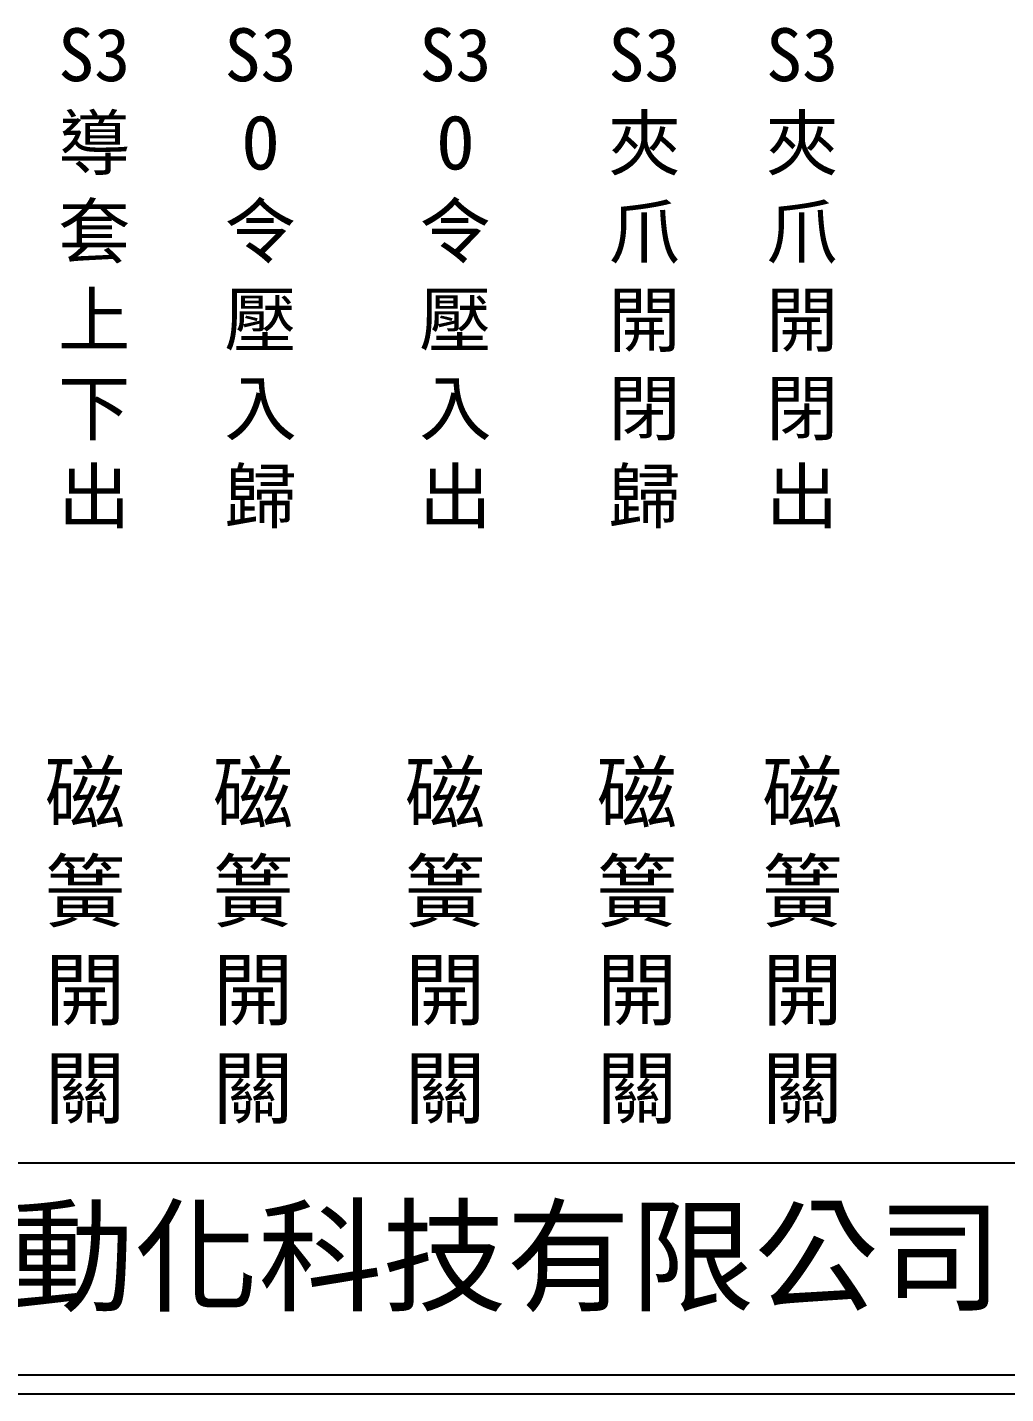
# Model space of a CAD drawing. Extents: x 275 to 562, y 265 to 469.
# Drawn here: x 339.2 to 403.7, y 264.9 to 355.2 of the extents above; entities that cross this region are included whole.
import ezdxf

# ---------------------------------------------------------------- set-up
doc = ezdxf.new("R2010")
doc.units = 0
doc.layers.add('圖框層', color=7, linetype='CONTINUOUS')
doc.layers.add('標尺寸層', color=3, linetype='CONTINUOUS')
doc.styles.add('CNS', font='romanc.shx', dxfattribs={"bigfont": 'chineset.shx'})
doc.styles.add('STSL', font='kaiu.ttf')

msp = doc.modelspace()

# ---------------------------------------------------------------- linework, layer by layer
at = {"layer": '圖框層', "color": 7}
for p, q in [((276.148, 280.195), (560.648, 280.195)), ((276.148, 266.195), (560.648, 266.195)), ((274.898, 264.945), (561.898, 264.945))]:
    msp.add_line(p, q, dxfattribs=at)

# ---------------------------------------------------------------- texts
at = {"layer": '圖框層', "color": 4, "style": 'STSL'}
msp.add_text('泓陞自動化科技有限公司', height=6, dxfattribs=at).set_placement((313.501, 271.022))
at = {"layer": '標尺寸層', "color": 7, "width": 4.96081, "attachment_point": 5, "style": 'CNS'}
for s, insert, char_height in [('{\\fDFKai-SB|b0|i0|c136|p65;S3\\P導套上下出}', (343.581, 338.618), 3.5), ('{\\fDFKai-SB|b0|i0|c136|p65;S3\\PO令壓入歸}', (354.561, 338.618), 3.5), ('{\\fDFKai-SB|b0|i0|c136|p65;S3\\PO令壓入出}', (367.424, 338.618), 3.5), ('{\\fDFKai-SB|b0|i0|c136|p65;S3\\P夾爪開閉歸}', (379.902, 338.618), 3.5), ('{\\fDFKai-SB|b0|i0|c136|p65;S3\\P夾爪開閉出}', (390.308, 338.618), 3.5), ('{\\fDFKai-SB|b0|i0|c136|p65;磁簧開關}', (342.976, 294.669), 3.9), ('{\\fDFKai-SB|b0|i0|c136|p65;磁簧開關}', (354.068, 294.669), 3.9), ('{\\fDFKai-SB|b0|i0|c136|p65;磁簧開關}', (366.741, 294.669), 3.9), ('{\\fDFKai-SB|b0|i0|c136|p65;磁簧開關}', (379.409, 294.669), 3.9), ('{\\fDFKai-SB|b0|i0|c136|p65;磁簧開關}', (390.33, 294.669), 3.9)]:
    msp.add_mtext(s, dxfattribs=dict(at, insert=insert, char_height=char_height))

doc.saveas('drawing.dxf')
